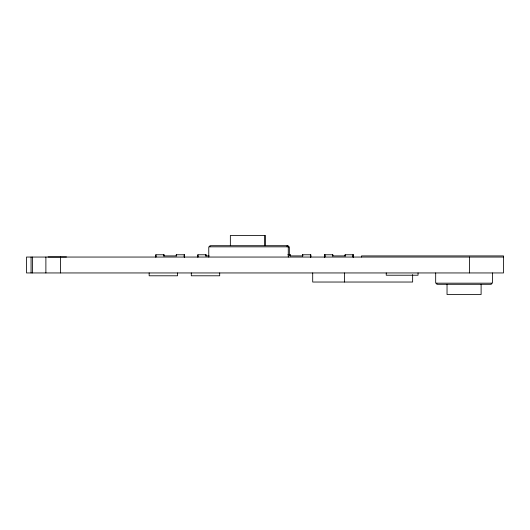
<?xml version="1.0" encoding="UTF-8"?>
<svg xmlns="http://www.w3.org/2000/svg" width="530" height="530" viewBox="0 0 530 530"><rect width="100%" height="100%" fill="white"/><g stroke="black" fill="none" stroke-linecap="round" stroke-linejoin="round"><path stroke-width="0.79" d="M287.757 254.778L290.407 254.778L290.407 255.917M302.637 254.778L310.852 254.778L310.852 257.05M324.651 254.778L332.86 254.778L332.86 255.917M209.184 255.917L205.792 255.917L205.806 254.778M302.902 255.917L290.142 255.917L290.175 254.778M345.355 255.917L332.601 255.917L332.608 254.778M48.038 256.951L66.475 256.951M503.5 257.05L26.5 257.05L26.5 272.95L503.5 272.95L503.5 255.917L361.533 255.917L361.533 257.05M492.463 272.95L492.463 283.172L435.68 283.172L435.68 272.95M491.33 283.172L491.33 284.305L436.813 284.305L436.813 283.172M481.108 284.305L481.108 294.528L447.035 294.528L447.035 284.305M469.428 257.05L469.428 272.95M418.044 272.95L418.044 275.222L386.244 275.222L386.244 272.95M412.645 274.6L412.645 282.033L312.7 282.033L312.7 272.95M353.305 257.05L353.305 254.778L345.09 254.778L345.09 255.917M353.139 254.778L353.079 257.05M353.04 254.778L353.053 257.05M345.189 254.778L345.129 255.917M344.5 272.95L344.5 282.033M332.694 254.778L332.694 255.917M324.91 254.778L324.91 257.05M324.744 257.05L324.744 254.778L324.651 257.05M310.679 254.778L310.679 257.05M310.6 254.778L310.62 257.05M302.729 254.778L302.729 255.917M302.65 254.778L302.637 255.917M289.34 255.48L289.34 246.828L208.774 246.828L208.774 257.05M288.274 246.828L288.274 257.05M288.207 246.828L288.207 245.695L209.906 245.695L209.906 246.828M287.134 245.695L287.134 246.828M265.49 245.695L265.49 235.472L230.351 235.472L230.351 245.695M264.424 235.472L264.424 245.695M219.692 272.95L219.692 275.792L191.297 275.792L191.297 272.95M206.057 255.917L206.057 254.778L197.842 254.778L197.842 257.05M205.892 254.778L205.892 255.917M197.942 254.778L197.942 257.05M184.48 257.05L184.48 254.778L176.265 254.778L176.278 255.917L176.364 254.778M184.314 257.05L184.255 254.778L184.228 257.05M177.55 272.95L177.55 275.792L149.155 275.792L149.155 272.95M176.53 254.778L176.53 255.917L163.777 255.917L163.783 254.778M164.035 255.917L164.035 254.778L155.827 254.778L155.833 257.05M163.869 254.778L163.869 255.917M155.919 254.778L155.919 257.05M60.572 257.05L60.572 272.95M45.885 257.05L45.885 272.95M32.582 257.05L32.582 272.95M31.065 257.05L31.065 272.95"/></g></svg>
